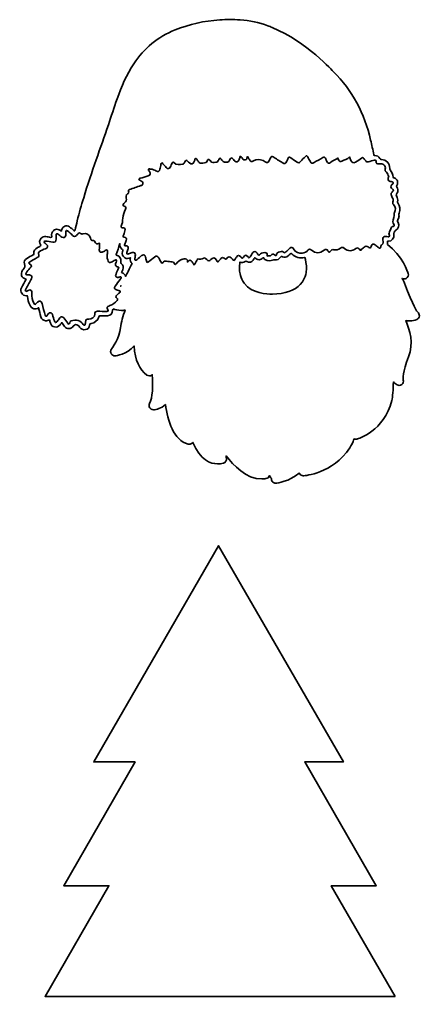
# Model space of a CAD drawing. Extents: x 29 to 2005, y -1072 to -19.
# Drawn here: x 820 to 1195, y -1024 to -110 of the extents above; entities that cross this region are included whole.
import ezdxf

# ---------------------------------------------------------------- set-up
doc = ezdxf.new("R2010")
doc.units = 0
doc.header["$MEASUREMENT"] = 0
doc.layers.add('Layer 1', color=7, linetype='Continuous', lineweight=0)

msp = doc.modelspace()

# ---------------------------------------------------------------- linework, layer by layer
at = {"layer": 'Layer 1', "color": 18, "lineweight": 35, "true_color": 0x010101}
msp.add_lwpolyline([(1171.92, -1023.68), (1112.08, -920.02), (1154.08, -920.02), (1087.25, -804.23), (1123.48, -804.23), (1006.65, -601.89), (889.83, -804.23), (928.63, -804.23), (861.78, -920.02), (904.14, -920.02), (844.31, -1023.68)], close=True, dxfattribs=at)
for points, knots in [([(1192.93, -383.41), (1192.41, -382.84), (1188.72, -378.26), (1180.71, -356.27), (1180.19, -354.82), (1179.33, -353.27), (1178.27, -351.74), (1178.87, -352.08), (1179.55, -352.25), (1180.23, -352.25), (1180.88, -352.25), (1181.53, -352.1), (1182.13, -351.77), (1183.81, -350.87), (1184.61, -348.9), (1184.04, -347.07), (1183.78, -346.23), (1178.69, -330.49), (1164.59, -319.99), (1164.71, -319.28), (1164.71, -318.54), (1164.64, -317.77), (1164.59, -317.22), (1164.53, -316.94), (1165.33, -316.94), (1168.96, -316.92), (1171.09, -314.25), (1170.52, -310.59), (1170.36, -309.53), (1171.48, -307.13), (1172.39, -306.58), (1175.03, -305.01), (1175.87, -302.3), (1174.5, -299.54), (1173.87, -298.27), (1173.91, -297.17), (1174.69, -295.98), (1175.41, -294.88), (1175.63, -293.62), (1175.3, -292.33), (1175.15, -291.75), (1175.3, -291.27), (1175.5, -290.78), (1176.84, -287.38), (1176.45, -284.17), (1174.44, -281.16), (1174.19, -280.78), (1173.97, -280.48), (1174.07, -279.97), (1174.44, -278.06), (1174.03, -276.27), (1173.07, -274.61), (1172.59, -273.78), (1172.7, -273.16), (1173.28, -272.37), (1174.09, -271.28), (1174.67, -270.01), (1174.21, -268.55), (1174.27, -267.72), (1174.03, -266.95), (1173.47, -266.39), (1172.89, -265.84), (1173.13, -265.39), (1173.4, -264.87), (1173.89, -264.09), (1174.2, -263.26), (1174.03, -262.32), (1174.34, -261.08), (1173.96, -260.06), (1173.05, -259.2), (1172.52, -258.36), (1171.69, -257.99), (1170.79, -257.72), (1170.42, -257.6), (1169.97, -257.58), (1169.92, -256.93), (1169.72, -254.38), (1168.71, -252.14), (1167.18, -250.11), (1166.93, -249.78), (1166.84, -249.46), (1166.82, -249.05), (1166.65, -243.7), (1164.03, -240.89), (1158.74, -240.37), (1158.17, -240.31), (1157.84, -240.19), (1157.53, -239.61), (1156.54, -237.75), (1155.01, -236.61), (1152.8, -236.82), (1152.01, -236.9), (1152.08, -236.47), (1151.97, -235.98), (1150.96, -231.42), (1149.91, -226.86), (1148.89, -222.3), (1143.33, -197.37), (1131.75, -176), (1114.04, -158.31), (1114.04, -158.31), (1114.04, -158.31), (1114.04, -158.31), (1114.04, -158.31), (1089.23, -130.4), (1056.88, -116.94), (1055.49, -116.35), (1054.09, -115.8), (1052.67, -115.29), (1044.4, -112.24), (1035.7, -110.21), (1026.85, -109.88), (1023.62, -109.62), (1020.38, -109.5), (1017.14, -109.5), (1013.99, -109.5), (1010.84, -109.62), (1007.68, -109.83), (993.32, -110.79), (979.43, -113.83), (966.08, -119.21), (949.85, -125.75), (936.9, -136.27), (927.28, -150.91), (920.54, -161.16), (915.75, -172.33), (911.73, -183.85), (908.93, -191.85), (906.37, -199.93), (903.61, -207.95), (899.86, -218.87), (896.01, -229.77), (892.22, -240.68), (888.12, -252.47), (884.09, -264.28), (880.47, -276.23), (878.31, -283.38), (876.25, -290.56), (874.48, -297.82), (873.77, -300.72), (873.02, -303.6), (872.36, -306.51), (872.12, -307.56), (871.81, -307.4), (871.18, -306.83), (869.9, -305.7), (868.63, -304.55), (867.26, -303.54), (864.53, -301.53), (860.58, -303.08), (859.87, -306.38), (859.79, -306.72), (859.74, -307.07), (859.66, -307.53), (859.27, -307.26), (859.03, -307.1), (858.79, -306.93), (855.54, -304.6), (852.05, -305.75), (850.74, -309.52), (850.41, -310.5), (850.57, -311.46), (850.55, -312.43), (850.53, -313.13), (850.38, -313.48), (849.54, -313.32), (848.1, -313.03), (846.63, -312.88), (845.18, -312.66), (841.58, -312.14), (838.82, -315.09), (839.34, -318.66), (839.48, -319.63), (840.85, -320.38), (840.04, -321.3), (839.4, -322.03), (838.3, -322.34), (837.4, -322.83), (837.27, -322.9), (837.16, -322.99), (837.03, -323.07), (834.92, -324.38), (833.59, -326.14), (833.95, -328.75), (834.05, -329.44), (833.54, -329.47), (833.22, -329.66), (831.25, -330.84), (829.24, -331.95), (827.27, -333.14), (825.38, -334.27), (824.21, -336.19), (825.11, -338.06), (826.25, -340.44), (825.21, -341.83), (823.87, -343.38), (823.68, -343.6), (823.55, -343.87), (823.39, -344.12), (820.97, -347.98), (822.17, -351.24), (826.55, -352.55), (825.14, -355.22), (823.73, -357.88), (822.34, -360.56), (820.48, -364.14), (823, -368.13), (827.01, -367.93), (827.66, -367.89), (827.88, -367.91), (827.94, -368.7), (828.16, -371.39), (828.9, -373.96), (830.02, -376.43), (830.8, -378.16), (831.94, -379.49), (833.78, -380.1), (835.38, -380.62), (836.82, -380.13), (838.22, -379.18), (839, -382.11), (839.72, -384.94), (840.48, -387.75), (841.05, -389.88), (842.45, -390.99), (844.64, -391.3), (845.99, -391.48), (847.2, -391.19), (848.39, -390.51), (848.75, -391.57), (849.13, -392.53), (849.39, -393.51), (849.93, -395.57), (851.24, -396.88), (853.3, -397.2), (855.31, -397.51), (857.07, -396.88), (858.36, -395.2), (858.88, -394.52), (859.45, -393.87), (860.03, -393.16), (860.91, -394.38), (861.71, -395.5), (862.53, -396.6), (864.74, -399.58), (868.72, -399.47), (870.77, -396.39), (871.91, -394.66), (873.83, -394.41), (875.45, -395.78), (875.98, -396.23), (876.35, -396.79), (876.71, -397.38), (877.84, -399.26), (879.95, -400.11), (882.15, -399.63), (884.36, -399.15), (885.81, -397.69), (886, -395.42), (886.09, -394.36), (886.51, -394.12), (887.45, -393.94), (891.05, -393.26), (893.55, -391.2), (894.67, -387.67), (894.93, -386.85), (895.26, -386.63), (896.1, -386.66), (898.35, -386.75), (900.6, -386.79), (902.85, -386.7), (905.79, -386.59), (907.65, -384.54), (907.42, -381.59), (907.36, -380.77), (907.68, -380.61), (908.23, -380.35), (908.26, -380.33), (908.3, -380.31), (908.33, -380.29), (909.71, -380.84), (912.45, -381.72), (915.85, -381.72), (916.88, -381.72), (918.04, -381.63), (919.27, -381.41), (917.35, -386.7), (915.49, -392.85), (915.03, -397.92), (914.21, -406.97), (906.5, -417.8), (906.42, -417.91), (905.5, -419.19), (905.42, -420.91), (906.23, -422.27), (906.95, -423.5), (908.26, -424.23), (909.66, -424.23), (909.82, -424.23), (909.98, -424.22), (910.14, -424.2), (910.63, -424.15), (920.72, -422.84), (927.62, -414.93), (928.6, -428.17), (932.64, -437.35), (939.63, -442.22), (940.31, -442.69), (941.11, -442.93), (941.91, -442.93), (942.63, -442.93), (943.35, -442.74), (943.99, -442.35), (944.2, -442.22), (944.4, -442.07), (944.59, -441.9), (945.26, -452.34), (945.03, -463.4), (942.12, -468.83), (941.46, -470.06), (941.5, -471.56), (942.21, -472.76), (942.94, -473.97), (944.24, -474.7), (945.64, -474.7), (948.5, -474.7), (953.05, -473.47), (956.94, -469.74), (959.11, -484.77), (964.58, -503.4), (978.32, -506.83), (978.64, -506.91), (978.96, -506.95), (979.29, -506.95), (980.26, -506.95), (981.22, -506.59), (981.96, -505.92), (982.21, -505.7), (982.43, -505.44), (982.61, -505.17), (982.64, -505.25), (982.67, -505.32), (982.7, -505.39), (989.66, -521.83), (999.07, -525.28), (1005.74, -525.28), (1007.48, -525.28), (1009.3, -525.05), (1011.12, -524.58), (1013.21, -524.05), (1014.5, -521.96), (1014.03, -519.85), (1013.91, -519.34), (1013.81, -518.63), (1013.73, -517.82), (1020.29, -526.53), (1032.49, -539.44), (1047.13, -539.44), (1048.4, -539.44), (1049.68, -539.34), (1050.94, -539.14), (1052.42, -538.91), (1053.65, -537.87), (1054.12, -536.44), (1054.14, -536.37), (1054.16, -536.3), (1054.18, -536.23), (1055.56, -537.83), (1056.11, -539), (1056.15, -539.42), (1056.15, -540.55), (1056.63, -541.63), (1057.47, -542.38), (1058.21, -543.04), (1059.16, -543.4), (1060.14, -543.4), (1060.28, -543.4), (1060.43, -543.39), (1060.58, -543.37), (1061.18, -543.31), (1072.72, -541.93), (1082.12, -533.84), (1082.24, -534.15), (1082.39, -534.45), (1082.59, -534.73), (1083.35, -535.78), (1084.56, -536.39), (1085.83, -536.39), (1085.91, -536.39), (1085.99, -536.39), (1086.06, -536.38), (1087.16, -536.32), (1113.19, -534.57), (1129.34, -510.32), (1130.9, -508), (1132.22, -505.07), (1133.31, -501.95), (1133.81, -502.16), (1134.35, -502.28), (1134.9, -502.28), (1135.27, -502.27), (1135.64, -502.23), (1136, -502.12), (1137.04, -501.82), (1161.58, -494.49), (1168.69, -466.07), (1169.5, -462.82), (1170, -455.54), (1170.22, -448.53), (1171.28, -449.68), (1172.43, -450.65), (1173.65, -451.32), (1174.28, -451.66), (1174.98, -451.84), (1175.68, -451.84), (1176.54, -451.84), (1177.4, -451.56), (1178.1, -451), (1179.34, -450), (1179.88, -448.42), (1179.45, -446.89), (1179.35, -446.3), (1178.4, -439.42), (1184.39, -425.05), (1189.47, -412.84), (1185.43, -399.41), (1181.75, -391.15), (1183.08, -391.38), (1184.37, -391.5), (1185.62, -391.5), (1187.92, -391.5), (1190.08, -391.09), (1192.04, -390.28), (1193.48, -389.69), (1194.44, -388.31), (1194.51, -386.75), (1194.56, -385.43), (1193.96, -384.2), (1192.93, -383.41)], [0, 0, 0, 0, 1, 1, 1, 2, 2, 2, 3, 3, 3, 4, 4, 4, 5, 5, 5, 6, 6, 6, 7, 7, 7, 8, 8, 8, 9, 9, 9, 10, 10, 10, 11, 11, 11, 12, 12, 12, 13, 13, 13, 14, 14, 14, 15, 15, 15, 16, 16, 16, 17, 17, 17, 18, 18, 18, 19, 19, 19, 20, 20, 20, 21, 21, 21, 22, 22, 22, 23, 23, 23, 24, 24, 24, 25, 25, 25, 26, 26, 26, 27, 27, 27, 28, 28, 28, 29, 29, 29, 30, 30, 30, 31, 31, 31, 32, 32, 32, 33, 33, 33, 34, 34, 34, 35, 35, 35, 36, 36, 36, 37, 37, 37, 38, 38, 38, 39, 39, 39, 40, 40, 40, 41, 41, 41, 42, 42, 42, 43, 43, 43, 44, 44, 44, 45, 45, 45, 46, 46, 46, 47, 47, 47, 48, 48, 48, 49, 49, 49, 50, 50, 50, 51, 51, 51, 52, 52, 52, 53, 53, 53, 54, 54, 54, 55, 55, 55, 56, 56, 56, 57, 57, 57, 58, 58, 58, 59, 59, 59, 60, 60, 60, 61, 61, 61, 62, 62, 62, 63, 63, 63, 64, 64, 64, 65, 65, 65, 66, 66, 66, 67, 67, 67, 68, 68, 68, 69, 69, 69, 70, 70, 70, 71, 71, 71, 72, 72, 72, 73, 73, 73, 74, 74, 74, 75, 75, 75, 76, 76, 76, 77, 77, 77, 78, 78, 78, 79, 79, 79, 80, 80, 80, 81, 81, 81, 82, 82, 82, 83, 83, 83, 84, 84, 84, 85, 85, 85, 86, 86, 86, 87, 87, 87, 88, 88, 88, 89, 89, 89, 90, 90, 90, 91, 91, 91, 92, 92, 92, 93, 93, 93, 94, 94, 94, 95, 95, 95, 96, 96, 96, 97, 97, 97, 98, 98, 98, 99, 99, 99, 100, 100, 100, 101, 101, 101, 102, 102, 102, 103, 103, 103, 104, 104, 104, 105, 105, 105, 106, 106, 106, 107, 107, 107, 108, 108, 108, 109, 109, 109, 110, 110, 110, 111, 111, 111, 112, 112, 112, 113, 113, 113, 114, 114, 114, 115, 115, 115, 116, 116, 116, 117, 117, 117, 118, 118, 118, 119, 119, 119, 120, 120, 120, 121, 121, 121, 122, 122, 122, 123, 123, 123, 124, 124, 124, 125, 125, 125, 126, 126, 126, 127, 127, 127, 128, 128, 128, 129, 129, 129, 130, 130, 130, 131, 131, 131, 132, 132, 132, 133, 133, 133, 134, 134, 134, 135, 135, 135, 136, 136, 136, 137, 137, 137, 138, 138, 138, 139, 139, 139, 140, 140, 140, 141, 141, 141, 142, 142, 142, 143, 143, 143, 144, 144, 144, 145, 145, 145, 146, 146, 146, 146]), ([(1160.45, -314.42), (1160.4, -315.37), (1160.47, -316.32), (1160.51, -317.27), (1160.53, -317.54), (1160.54, -317.81), (1160.55, -318.08), (1160.57, -318.98), (1160.57, -319.79), (1159.45, -320.19), (1159.1, -320.3), (1158.85, -320.54), (1158.66, -320.82), (1158.44, -321.18), (1158.32, -321.63), (1158.29, -322.09), (1158.26, -322.58), (1158.34, -323.08), (1157.75, -323.32), (1157.11, -323.57), (1156.64, -323.33), (1156.16, -322.91), (1155.17, -322.06), (1154.14, -321.23), (1153.1, -320.42), (1151.4, -319.1), (1149.88, -319.66), (1149.47, -321.73), (1149.15, -323.32), (1148.76, -323.5), (1147.3, -322.7), (1146.75, -322.4), (1146.21, -322.06), (1145.65, -321.77), (1145.01, -321.45), (1144.14, -321.22), (1143.71, -321.73), (1142.77, -322.84), (1141.35, -323.36), (1140.5, -324.52), (1139.59, -325.73), (1139.21, -325.75), (1138.42, -324.51), (1137.5, -323.07), (1136.34, -322.85), (1134.99, -323.86), (1131.44, -326.53), (1127.93, -326.48), (1124.39, -323.71), (1122.72, -322.39), (1122.39, -322.37), (1120.67, -323.54), (1118.75, -324.85), (1116.64, -325.3), (1114.38, -324.9), (1112.94, -324.65), (1111.93, -325.05), (1111.25, -326.39), (1110.69, -327.48), (1110.05, -327.49), (1109.35, -326.49), (1109.21, -326.29), (1109.12, -326.06), (1108.99, -325.85), (1108.08, -324.32), (1106.88, -324.1), (1105.47, -325.22), (1101.26, -328.59), (1097.61, -328.59), (1093.46, -325.23), (1092.28, -324.28), (1091.25, -324.26), (1090.27, -325.39), (1088.85, -327.02), (1087.01, -327.98), (1085.1, -328.25), (1081.97, -328.69), (1078.66, -327.31), (1076.72, -324.08), (1075.85, -322.62), (1074.75, -322.4), (1073.45, -323.45), (1072.1, -324.56), (1070.84, -325.8), (1069.56, -327.01), (1068.85, -327.68), (1068.22, -328.1), (1067.37, -327.12), (1066.88, -326.55), (1066.15, -326.33), (1065.36, -326.64), (1063.8, -327.25), (1061.59, -326.54), (1060.98, -329.05), (1060.6, -330.59), (1060.34, -330.59), (1059.06, -329.64), (1057.86, -328.77), (1056.81, -328.87), (1055.91, -330.11), (1055.42, -330.79), (1055.02, -331.04), (1054.25, -330.57), (1053.64, -330.2), (1053.03, -330.65), (1052.36, -330.78), (1052.26, -330.17), (1052.21, -329.6), (1052.07, -329.05), (1051.92, -328.47), (1051.58, -327.98), (1051.01, -327.71), (1049.8, -327.13), (1046.68, -327.8), (1045.79, -328.82), (1045.5, -329.15), (1045.22, -329.5), (1044.9, -329.78), (1044.47, -330.15), (1044.06, -330.23), (1043.69, -329.64), (1043.24, -328.94), (1042.75, -328.27), (1042.25, -327.6), (1041.29, -326.33), (1039.76, -326.3), (1038.8, -327.58), (1037.84, -328.87), (1036.92, -330.19), (1036.09, -331.56), (1035.45, -332.6), (1034.92, -332.55), (1034.23, -331.68), (1032.51, -329.52), (1031.55, -329.54), (1029.85, -331.74), (1028.91, -332.96), (1028.58, -333.15), (1027.87, -332.29), (1027.73, -332.13), (1027.59, -331.93), (1027.42, -331.7), (1025.99, -329.7), (1024.58, -329.78), (1023.28, -331.94), (1022.84, -332.69), (1022.33, -333.42), (1021.92, -334.19), (1021.38, -335.2), (1020.8, -335.08), (1020.13, -334.36), (1019.52, -333.72), (1018.94, -333.06), (1018.33, -332.43), (1017.12, -331.16), (1015.83, -331.21), (1014.72, -332.55), (1013.41, -334.11), (1013.43, -334.09), (1011.77, -332.82), (1010.78, -332.07), (1009.77, -332.14), (1008.92, -333.1), (1008.17, -333.95), (1007.48, -334.83), (1006.73, -335.67), (1006.06, -336.43), (1005.44, -336.55), (1004.99, -335.45), (1004.89, -335.23), (1004.73, -335.03), (1004.65, -334.8), (1003.49, -331.33), (1000.97, -332.41), (999.3, -334.17), (997.92, -335.61), (997.18, -335.65), (995.75, -334.18), (993.81, -332.17), (993.57, -332.12), (991.43, -333.36), (991.38, -333.37), (991.34, -333.38), (991.3, -333.4), (990.46, -333.66), (989.59, -333.64), (988.72, -333.7), (988.67, -333.69), (988.62, -333.67), (988.57, -333.66), (987.83, -333.47), (987.2, -333.51), (986.74, -333.94), (986.55, -334.13), (986.4, -334.38), (986.28, -334.7), (986.26, -334.75), (986.24, -334.8), (986.22, -334.84), (985.71, -335.53), (985.38, -336.3), (985.12, -337.1), (985.07, -337.15), (985.03, -337.21), (984.99, -337.27), (984.56, -337.89), (984.48, -338.74), (983.77, -339.15), (983.76, -339.15), (983.75, -339.14), (983.74, -339.13), (983.74, -339.13), (983.74, -339.13), (983.74, -339.12), (983.67, -339.05), (983.58, -338.93), (983.47, -338.78), (983.19, -338.3), (982.91, -337.83), (982.63, -337.35), (982.62, -337.34), (982.61, -337.33), (982.6, -337.31), (982.39, -336.95), (982.18, -336.59), (981.96, -336.23), (981.95, -336.2), (981.92, -336.17), (981.9, -336.13), (980.95, -334.44), (979.46, -334.31), (978.27, -335.77), (978.08, -336.02), (978.13, -336.63), (977.52, -336.42), (977.54, -336.31), (977.55, -336.21), (977.56, -336.11), (977.67, -335.18), (977.6, -334.31), (976.7, -333.71), (976.68, -333.69), (976.66, -333.68), (976.64, -333.67), (975.1, -332.78), (973.7, -333.6), (972.25, -333.98), (972.2, -334), (972.14, -334.01), (972.09, -334.03), (970.06, -334.69), (968.51, -335.94), (967.34, -337.72), (966.42, -339.12), (966.01, -339.09), (965.23, -337.58), (964.82, -336.76), (964.15, -336.37), (963.27, -336.28), (961.51, -336.1), (959.76, -335.93), (958, -335.72), (956.64, -335.56), (955.44, -335.58), (954.57, -336.98), (953.95, -337.97), (953.3, -337.27), (952.91, -336.6), (952.16, -335.29), (951.47, -333.95), (950.75, -332.62), (949.66, -330.62), (948.63, -330.37), (946.79, -331.75), (944.91, -333.16), (943.08, -334.64), (941.22, -336.09), (939.88, -337.12), (939.52, -336.98), (939.12, -335.29), (938.83, -334.11), (938.61, -332.92), (938.32, -331.74), (937.93, -330.13), (936.85, -329.46), (935.57, -329.95), (935.29, -330.06), (935, -330.22), (934.7, -330.45), (933.22, -331.57), (931.84, -332.83), (930.4, -334), (929.89, -334.42), (929.36, -335.12), (928.64, -334.73), (928.12, -334.45), (928.14, -334.01), (928.25, -333.56), (928.3, -333.33), (928.37, -333.1), (928.41, -332.88), (928.59, -331.87), (928.79, -330.85), (928.86, -329.83), (928.97, -327.96), (927.76, -327.02), (925.94, -327.54), (924.73, -327.9), (923.54, -328.34), (922.34, -328.75), (921.87, -328.91), (921.39, -329.12), (920.96, -328.74), (920.46, -328.3), (920.83, -327.87), (920.99, -327.41), (921.4, -326.26), (921.79, -325.11), (922.11, -323.93), (922.58, -322.2), (921.59, -321.04), (919.85, -321.19), (918.62, -321.3), (918.35, -320.95), (918.83, -319.77), (919.3, -318.6), (919.86, -317.46), (920.28, -316.27), (920.93, -314.44), (920.13, -313.2), (918.23, -313.2), (917.08, -313.21), (917.36, -312.53), (917.52, -311.99), (917.99, -310.4), (918.54, -308.83), (919.07, -307.26), (919.66, -305.47), (918.77, -304.19), (916.94, -304.32), (915.85, -304.4), (915.24, -304.12), (915.68, -302.96), (916.59, -300.55), (916.86, -298.02), (917.17, -295.5), (917.52, -292.53), (917.95, -289.6), (919.57, -286.96), (920.29, -285.79), (919.75, -284.7), (918.37, -284.01), (916.75, -283.22), (916.72, -282.99), (918.06, -281.71), (918.27, -281.51), (918.44, -281.26), (918.68, -281.09), (920.2, -279.97), (920.89, -278.57), (920.33, -276.65), (920.16, -276.06), (920.22, -275.39), (920.23, -274.76), (920.24, -273.83), (920.3, -273.02), (921.47, -272.62), (922.53, -272.27), (922.89, -271.26), (922.46, -270.21), (922.07, -269.24), (922.44, -268.93), (923.3, -268.64), (926.85, -267.43), (930.38, -266.16), (933.92, -264.92), (934.76, -264.62), (935.57, -264.29), (935.79, -263.28), (936.01, -262.31), (935.74, -261.53), (934.92, -260.98), (934.26, -260.55), (933.57, -260.18), (932.94, -259.73), (932.61, -259.51), (932.05, -259.41), (932.15, -258.81), (932.25, -258.24), (932.78, -258.21), (933.16, -258.09), (935.67, -257.28), (938.19, -256.53), (940.69, -255.72), (943.02, -254.97), (943.43, -253.63), (942.01, -251.67), (941.58, -251.07), (940.66, -250.45), (941.12, -249.69), (941.57, -248.93), (942.56, -249.43), (943.32, -249.47), (945.06, -249.58), (946.64, -250.21), (948.12, -251.11), (949.99, -252.26), (951.28, -251.75), (951.8, -249.6), (952.18, -248.08), (952.48, -246.54), (952.75, -245), (952.85, -244.44), (953.01, -243.91), (953.56, -243.71), (954.19, -243.49), (954.37, -244.14), (954.66, -244.48), (955.67, -245.61), (956.62, -246.8), (957.61, -247.95), (958.9, -249.46), (960.55, -249.29), (961.48, -247.51), (962.13, -246.26), (962.68, -244.96), (963.3, -243.69), (963.68, -242.89), (964.22, -242.48), (964.93, -243.33), (967.26, -246.16), (970.34, -245.08), (973.2, -244.89), (974.44, -244.8), (974.76, -243.53), (975.23, -242.59), (976.09, -240.85), (976.24, -240.81), (977.68, -242.11), (978.25, -242.64), (978.82, -243.17), (979.41, -243.68), (981.17, -245.23), (983.32, -244.6), (983.91, -242.36), (983.98, -242.13), (984.04, -241.89), (984.14, -241.66), (984.47, -240.89), (984.22, -239.57), (985.25, -239.48), (986.12, -239.4), (986.38, -240.66), (986.93, -241.31), (987.68, -242.18), (988.02, -243.58), (989.31, -243.76), (991.09, -244.02), (992.94, -243.9), (994.66, -243.4), (995.99, -243.01), (996.04, -241.37), (996.84, -240.42), (996.94, -240.38), (997.03, -240.36), (997.11, -240.34), (998.06, -240.15), (998.22, -241.44), (999, -241.57), (999.02, -241.58), (999.03, -241.58), (999.05, -241.58), (999.05, -241.58), (999.05, -241.58), (999.05, -241.58), (999.04, -241.6), (999.04, -241.61), (999.03, -241.63), (999.03, -241.63), (999.03, -241.63), (999.03, -241.63), (1000.14, -243.87), (1002.12, -243.21), (1003.95, -243.06), (1003.98, -243.06), (1004.01, -243.07), (1004.04, -243.07), (1004.43, -243.12), (1004.82, -243.21), (1005.15, -242.9), (1005.77, -242.65), (1006.17, -242.23), (1006.24, -241.54), (1006.58, -241.03), (1006.99, -240.55), (1007.24, -240), (1007.42, -239.59), (1007.65, -239.39), (1007.95, -239.36), (1008.11, -239.35), (1008.28, -239.38), (1008.49, -239.46), (1008.92, -239.99), (1009.43, -240.47), (1009.77, -241.06), (1011, -243.11), (1012.91, -243.1), (1014.91, -242.88), (1016.03, -242.76), (1016.39, -241.81), (1016.86, -241.05), (1018.49, -238.39), (1018.47, -238.37), (1020.64, -240.58), (1021.08, -241.04), (1021.51, -241.51), (1021.98, -241.93), (1023.3, -243.13), (1024.83, -242.78), (1025.5, -241.14), (1025.91, -240.15), (1026.33, -239.16), (1026.65, -238.15), (1026.96, -237.18), (1027.31, -237.38), (1027.79, -237.99), (1028.33, -238.69), (1028.91, -239.36), (1029.44, -240.07), (1030, -240.81), (1030.76, -241.08), (1031.64, -240.91), (1032.54, -240.72), (1033.03, -240.1), (1033.2, -239.18), (1033.27, -238.76), (1033.47, -238.36), (1033.71, -237.68), (1034.38, -238.76), (1034.93, -239.65), (1035.48, -240.55), (1036.67, -242.45), (1037.32, -242.72), (1039.32, -241.73), (1042.29, -240.26), (1045.25, -240.27), (1048.24, -241.52), (1049, -241.83), (1049.68, -242.34), (1050.37, -242.8), (1051.77, -243.74), (1052.97, -243.49), (1053.77, -242), (1054.37, -240.88), (1054.9, -239.73), (1055.41, -238.57), (1055.89, -237.48), (1056.52, -237.21), (1057.57, -237.89), (1060.43, -239.75), (1063.31, -241.57), (1066.18, -243.41), (1068.4, -244.82), (1069.4, -244.49), (1070.41, -242.05), (1070.8, -241.1), (1071.26, -240.19), (1071.61, -239.23), (1072.05, -237.99), (1072.76, -237.91), (1073.74, -238.6), (1075.7, -239.98), (1077.66, -241.35), (1079.62, -242.72), (1081.3, -243.88), (1081.94, -243.8), (1083.39, -242.3), (1084.88, -240.75), (1086.36, -239.19), (1087.88, -237.67), (1088.82, -236.74), (1089.45, -236.85), (1090.05, -237.99), (1090.78, -239.37), (1091.48, -240.77), (1092.2, -242.15), (1093.22, -244.11), (1094.06, -244.36), (1095.94, -243.29), (1098.71, -241.73), (1101.5, -240.21), (1104.22, -238.58), (1105.43, -237.86), (1106.06, -238.11), (1106.53, -239.38), (1106.9, -240.38), (1107.41, -241.33), (1107.88, -242.3), (1108.7, -243.98), (1109.91, -244.31), (1111.42, -243.17), (1113.54, -241.57), (1115.93, -240.44), (1118.24, -239.12), (1118.51, -239.78), (1118.72, -240.41), (1119.04, -241), (1119.65, -242.13), (1120.74, -242.78), (1121.83, -242.11), (1124.16, -240.69), (1127.23, -240.6), (1129, -238.01), (1129.49, -239.22), (1129.9, -240.34), (1130.39, -241.41), (1131.4, -243.6), (1132.54, -243.99), (1134.75, -242.98), (1136.87, -242.01), (1138.64, -240.52), (1140.43, -239.1), (1141.15, -238.52), (1141.58, -238.45), (1142.16, -239.24), (1142.83, -240.13), (1143.78, -240.77), (1144.36, -241.78), (1144.87, -242.68), (1145.78, -242.88), (1146.79, -242.6), (1148.67, -242.08), (1150.57, -241.63), (1152.44, -241.09), (1153.45, -240.8), (1153.86, -241.07), (1153.93, -242.15), (1154.06, -244.3), (1154.7, -244.78), (1156.89, -244.61), (1158.46, -244.49), (1160.07, -244.25), (1161.35, -245.48), (1162.44, -246.53), (1162.98, -247.84), (1162.58, -249.34), (1162.23, -250.66), (1162.57, -251.61), (1163.63, -252.41), (1164.97, -253.44), (1165.03, -255.16), (1165.78, -256.51), (1165.97, -256.86), (1165.55, -257.12), (1165.43, -257.43), (1164.77, -259.22), (1165.33, -260.37), (1167.14, -260.91), (1167.75, -261.08), (1168.35, -261.3), (1168.97, -261.45), (1170.15, -261.73), (1170.22, -262.37), (1169.57, -263.24), (1169.37, -263.51), (1169.1, -263.73), (1168.86, -263.98), (1167.36, -265.6), (1167.55, -267.05), (1169.47, -268.31), (1169.47, -268.31), (1169.61, -268.44), (1169.61, -268.44), (1170.01, -268.79), (1170.46, -269.12), (1170.05, -269.74), (1170.02, -269.78), (1170, -269.81), (1169.97, -269.85), (1169.61, -270.24), (1169.22, -270.62), (1168.88, -271.02), (1168.31, -271.72), (1167.84, -272.48), (1168.24, -273.42), (1168.74, -274.58), (1168.89, -275.86), (1169.58, -276.96), (1170.19, -277.92), (1170.25, -279.03), (1169.76, -280.06), (1169.28, -281.06), (1169.53, -281.83), (1170.19, -282.6), (1172.43, -285.17), (1172.69, -287.24), (1171.19, -290.22), (1171.08, -290.44), (1170.85, -290.7), (1170.9, -290.88), (1171.63, -293.7), (1169.43, -296.09), (1169.75, -298.84), (1169.85, -299.69), (1170.26, -300.42), (1170.68, -301.13), (1171.27, -302.16), (1171.04, -302.82), (1169.89, -303.04), (1168.58, -303.28), (1167.97, -304.08), (1167.76, -305.31), (1167.63, -306.04), (1167.42, -306.77), (1166.99, -307.36), (1166.07, -308.62), (1165.68, -309.86), (1166.4, -311.42), (1166.79, -312.27), (1166.28, -312.94), (1165.18, -312.8), (1164.35, -312.69), (1163.53, -312.56), (1162.7, -312.5), (1161.37, -312.41), (1160.52, -313.09), (1160.45, -314.42)], [0, 0, 0, 0, 1, 1, 1, 2, 2, 2, 3, 3, 3, 4, 4, 4, 5, 5, 5, 6, 6, 6, 7, 7, 7, 8, 8, 8, 9, 9, 9, 10, 10, 10, 11, 11, 11, 12, 12, 12, 13, 13, 13, 14, 14, 14, 15, 15, 15, 16, 16, 16, 17, 17, 17, 18, 18, 18, 19, 19, 19, 20, 20, 20, 21, 21, 21, 22, 22, 22, 23, 23, 23, 24, 24, 24, 25, 25, 25, 26, 26, 26, 27, 27, 27, 28, 28, 28, 29, 29, 29, 30, 30, 30, 31, 31, 31, 32, 32, 32, 33, 33, 33, 34, 34, 34, 35, 35, 35, 36, 36, 36, 37, 37, 37, 38, 38, 38, 39, 39, 39, 40, 40, 40, 41, 41, 41, 42, 42, 42, 43, 43, 43, 44, 44, 44, 45, 45, 45, 46, 46, 46, 47, 47, 47, 48, 48, 48, 49, 49, 49, 50, 50, 50, 51, 51, 51, 52, 52, 52, 53, 53, 53, 54, 54, 54, 55, 55, 55, 56, 56, 56, 57, 57, 57, 58, 58, 58, 59, 59, 59, 60, 60, 60, 61, 61, 61, 62, 62, 62, 63, 63, 63, 64, 64, 64, 65, 65, 65, 66, 66, 66, 67, 67, 67, 68, 68, 68, 69, 69, 69, 70, 70, 70, 71, 71, 71, 72, 72, 72, 73, 73, 73, 74, 74, 74, 75, 75, 75, 76, 76, 76, 77, 77, 77, 78, 78, 78, 79, 79, 79, 80, 80, 80, 81, 81, 81, 82, 82, 82, 83, 83, 83, 84, 84, 84, 85, 85, 85, 86, 86, 86, 87, 87, 87, 88, 88, 88, 89, 89, 89, 90, 90, 90, 91, 91, 91, 92, 92, 92, 93, 93, 93, 94, 94, 94, 95, 95, 95, 96, 96, 96, 97, 97, 97, 98, 98, 98, 99, 99, 99, 100, 100, 100, 101, 101, 101, 102, 102, 102, 103, 103, 103, 104, 104, 104, 105, 105, 105, 106, 106, 106, 107, 107, 107, 108, 108, 108, 109, 109, 109, 110, 110, 110, 111, 111, 111, 112, 112, 112, 113, 113, 113, 114, 114, 114, 115, 115, 115, 116, 116, 116, 117, 117, 117, 118, 118, 118, 119, 119, 119, 120, 120, 120, 121, 121, 121, 122, 122, 122, 123, 123, 123, 124, 124, 124, 125, 125, 125, 126, 126, 126, 127, 127, 127, 128, 128, 128, 129, 129, 129, 130, 130, 130, 131, 131, 131, 132, 132, 132, 133, 133, 133, 134, 134, 134, 135, 135, 135, 136, 136, 136, 137, 137, 137, 138, 138, 138, 139, 139, 139, 140, 140, 140, 141, 141, 141, 142, 142, 142, 143, 143, 143, 144, 144, 144, 145, 145, 145, 146, 146, 146, 147, 147, 147, 148, 148, 148, 149, 149, 149, 150, 150, 150, 151, 151, 151, 152, 152, 152, 153, 153, 153, 154, 154, 154, 155, 155, 155, 156, 156, 156, 157, 157, 157, 158, 158, 158, 159, 159, 159, 160, 160, 160, 161, 161, 161, 162, 162, 162, 163, 163, 163, 164, 164, 164, 165, 165, 165, 166, 166, 166, 167, 167, 167, 168, 168, 168, 169, 169, 169, 170, 170, 170, 171, 171, 171, 172, 172, 172, 173, 173, 173, 174, 174, 174, 175, 175, 175, 176, 176, 176, 177, 177, 177, 178, 178, 178, 179, 179, 179, 180, 180, 180, 181, 181, 181, 182, 182, 182, 183, 183, 183, 184, 184, 184, 185, 185, 185, 186, 186, 186, 187, 187, 187, 188, 188, 188, 189, 189, 189, 190, 190, 190, 191, 191, 191, 192, 192, 192, 193, 193, 193, 194, 194, 194, 195, 195, 195, 196, 196, 196, 197, 197, 197, 198, 198, 198, 199, 199, 199, 200, 200, 200, 201, 201, 201, 202, 202, 202, 203, 203, 203, 204, 204, 204, 205, 205, 205, 206, 206, 206, 207, 207, 207, 208, 208, 208, 209, 209, 209, 210, 210, 210, 211, 211, 211, 212, 212, 212, 213, 213, 213, 214, 214, 214, 215, 215, 215, 216, 216, 216, 217, 217, 217, 218, 218, 218, 219, 219, 219, 220, 220, 220, 221, 221, 221, 222, 222, 222, 223, 223, 223, 224, 224, 224, 225, 225, 225, 226, 226, 226, 227, 227, 227, 228, 228, 228, 229, 229, 229, 230, 230, 230, 231, 231, 231, 232, 232, 232, 233, 233, 233, 234, 234, 234, 235, 235, 235, 236, 236, 236, 237, 237, 237, 238, 238, 238, 239, 239, 239, 240, 240, 240, 241, 241, 241, 242, 242, 242, 242]), ([(914.55, -352.62), (913.05, -354.79), (911.44, -356.88), (909.91, -359.03), (908.81, -360.59), (909.24, -361.91), (911.06, -362.55), (911.67, -362.77), (912.31, -362.92), (912.94, -363.08), (913.25, -363.16), (913.57, -363.25), (913.87, -363.34), (914.95, -363.67), (915.1, -364.23), (914.26, -365), (913.46, -365.72), (912.55, -366.31), (911.73, -367.01), (910.37, -368.16), (910.36, -369.47), (911.74, -370.53), (912.59, -371.18), (912.53, -371.72), (911.87, -372.44), (909.95, -374.57), (907.72, -376.21), (905.01, -377.16), (904.89, -377.2), (904.77, -377.24), (904.65, -377.28), (902.23, -378.05), (901.89, -378.89), (903.06, -381.09), (903.63, -382.17), (903.35, -382.63), (902.11, -382.62), (899.23, -382.58), (896.34, -382.54), (893.46, -382.51), (891.74, -382.5), (890.79, -383.35), (890.91, -384.98), (891.13, -388.08), (887.8, -390.26), (885.43, -389.92), (882.94, -389.56), (882.34, -390.11), (882.14, -392.67), (882.1, -393.21), (882.05, -393.74), (881.98, -394.28), (881.92, -394.79), (882.05, -395.43), (881.31, -395.57), (880.68, -395.68), (880.34, -395.32), (880.03, -394.82), (878.92, -393.09), (877.46, -391.79), (875.45, -391.16), (873.16, -390.44), (870.91, -390.79), (868.7, -391.46), (867.94, -391.7), (867.55, -392.41), (867.54, -393.19), (867.54, -393.89), (867.2, -394.39), (866.66, -394.56), (865.99, -394.77), (865.83, -394.01), (865.54, -393.62), (864.34, -392.01), (863.2, -390.36), (862, -388.75), (860.84, -387.2), (859.51, -387.19), (858.28, -388.67), (857.34, -389.8), (856.42, -390.95), (855.53, -392.1), (855.13, -392.61), (854.78, -393.24), (854.06, -393.12), (853.27, -392.99), (853.33, -392.16), (853.14, -391.6), (852.46, -389.61), (851.81, -387.62), (851.22, -385.61), (850.94, -384.65), (850.35, -384.06), (849.43, -383.9), (848.53, -383.75), (847.84, -384.25), (847.31, -384.96), (846.93, -385.47), (846.53, -385.98), (846.25, -386.54), (846.03, -387), (845.78, -387.23), (845.26, -387.19), (844.62, -387.15), (844.51, -386.73), (844.38, -386.22), (843.44, -382.58), (842.48, -378.96), (841.52, -375.33), (840.84, -372.78), (839.35, -372.34), (837.43, -374.08), (836.96, -374.51), (836.48, -374.93), (836.02, -375.37), (834.94, -376.42), (834.65, -376.39), (833.96, -374.96), (832.54, -372.06), (831.61, -368.98), (832.12, -365.77), (832.51, -363.37), (830.64, -361.6), (828.41, -363.06), (827.8, -363.46), (826.9, -364.41), (826.1, -363.44), (825.42, -362.62), (826.36, -361.92), (826.71, -361.24), (828.29, -358.16), (829.92, -355.11), (831.53, -352.05), (832.59, -350.04), (831.89, -348.75), (829.65, -348.52), (828.91, -348.45), (828.18, -348.33), (827.45, -348.31), (826.11, -348.28), (826.1, -347.58), (826.65, -346.69), (827.66, -345.07), (828.87, -343.61), (830.26, -342.29), (832.3, -340.36), (832.15, -339.44), (829.65, -338.13), (828.88, -337.72), (828.9, -337.02), (829.75, -336.51), (832.15, -335.09), (834.57, -333.71), (836.96, -332.29), (838.95, -331.12), (839.07, -330.7), (838.17, -328.57), (837.86, -327.84), (838.19, -327.4), (838.76, -326.97), (840.58, -325.61), (842.58, -324.62), (844.77, -323.98), (845.68, -323.72), (846.52, -323.36), (846.74, -322.28), (846.97, -321.14), (846.38, -320.44), (845.54, -319.82), (844.98, -319.42), (844.49, -318.94), (843.95, -318.53), (843.5, -318.19), (843.28, -317.8), (843.53, -317.27), (843.79, -316.73), (844.26, -316.73), (844.79, -316.8), (847.02, -317.13), (849.25, -317.44), (851.48, -317.74), (853.9, -318.07), (854.68, -317.36), (854.65, -314.89), (854.63, -313.66), (854.64, -312.44), (854.63, -311.22), (854.62, -310.68), (854.84, -310.22), (855.27, -309.97), (855.72, -309.71), (856.11, -310.09), (856.46, -310.35), (857.68, -311.24), (858.87, -312.18), (860.12, -313.04), (861.82, -314.22), (863.46, -313.46), (863.68, -311.4), (863.8, -310.19), (863.83, -308.96), (863.91, -307.74), (863.97, -306.7), (864.44, -306.53), (865.2, -307.18), (866.87, -308.61), (868.52, -310.06), (870.17, -311.51), (871.5, -312.68), (872.32, -312.7), (873.61, -311.52), (874.34, -310.87), (875.05, -310.2), (875.74, -309.51), (876.26, -308.99), (876.71, -308.95), (877.24, -309.49), (877.91, -310.16), (878.66, -310.4), (879.64, -310.08), (883.11, -308.97), (885.75, -310.41), (886.74, -313.89), (887.43, -316.31), (887.43, -316.31), (889.84, -316.33), (890.25, -316.34), (890.52, -316.41), (890.73, -316.87), (892.11, -319.83), (892.12, -319.81), (895.3, -318.82), (895.62, -320.88), (895.13, -322.89), (895.07, -324.91), (895.03, -326.34), (895.55, -327.13), (896.59, -327.29), (896.6, -327.29), (896.61, -327.29), (896.63, -327.29), (896.67, -327.3), (896.71, -327.3), (896.75, -327.31), (896.84, -327.32), (896.94, -327.32), (897.02, -327.32), (897.21, -327.32), (897.39, -327.31), (897.55, -327.27), (897.58, -327.27), (897.62, -327.27), (897.65, -327.26), (897.79, -327.31), (897.9, -327.29), (897.97, -327.17), (898.31, -327.05), (898.52, -326.92), (898.52, -326.92), (898.52, -326.92), (898.52, -326.91), (898.52, -326.91), (899.42, -326.52), (900.19, -325.87), (901.06, -325.41), (901.52, -325.17), (901.98, -324.99), (902.44, -325.26), (902.97, -325.56), (902.83, -326.1), (902.78, -326.58), (902.66, -327.75), (902.64, -328.95), (902.4, -330.09), (901.98, -332.09), (902.87, -333.83), (903.41, -335.63), (903.75, -336.74), (904.97, -337.11), (906.09, -336.57), (907.36, -335.95), (908.58, -335.22), (909.84, -334.56), (910.15, -334.39), (910.5, -334.02), (910.89, -334.37), (911.22, -334.69), (911.32, -335.15), (911.18, -335.6), (910.92, -336.38), (910.6, -337.15), (910.36, -337.94), (909.88, -339.49), (910.64, -340.74), (912.26, -340.86), (913.41, -340.95), (913.58, -341.28), (913.08, -342.29), (912.24, -344.04), (911.52, -345.85), (910.71, -347.62), (910.29, -348.53), (910.18, -349.41), (910.91, -350.2), (911.57, -350.92), (912.36, -351), (913.3, -350.71), (913.99, -350.49), (914.93, -349.85), (915.46, -350.68), (915.99, -351.49), (914.95, -352.03), (914.55, -352.62)], [0, 0, 0, 0, 1, 1, 1, 2, 2, 2, 3, 3, 3, 4, 4, 4, 5, 5, 5, 6, 6, 6, 7, 7, 7, 8, 8, 8, 9, 9, 9, 10, 10, 10, 11, 11, 11, 12, 12, 12, 13, 13, 13, 14, 14, 14, 15, 15, 15, 16, 16, 16, 17, 17, 17, 18, 18, 18, 19, 19, 19, 20, 20, 20, 21, 21, 21, 22, 22, 22, 23, 23, 23, 24, 24, 24, 25, 25, 25, 26, 26, 26, 27, 27, 27, 28, 28, 28, 29, 29, 29, 30, 30, 30, 31, 31, 31, 32, 32, 32, 33, 33, 33, 34, 34, 34, 35, 35, 35, 36, 36, 36, 37, 37, 37, 38, 38, 38, 39, 39, 39, 40, 40, 40, 41, 41, 41, 42, 42, 42, 43, 43, 43, 44, 44, 44, 45, 45, 45, 46, 46, 46, 47, 47, 47, 48, 48, 48, 49, 49, 49, 50, 50, 50, 51, 51, 51, 52, 52, 52, 53, 53, 53, 54, 54, 54, 55, 55, 55, 56, 56, 56, 57, 57, 57, 58, 58, 58, 59, 59, 59, 60, 60, 60, 61, 61, 61, 62, 62, 62, 63, 63, 63, 64, 64, 64, 65, 65, 65, 66, 66, 66, 67, 67, 67, 68, 68, 68, 69, 69, 69, 70, 70, 70, 71, 71, 71, 72, 72, 72, 73, 73, 73, 74, 74, 74, 75, 75, 75, 76, 76, 76, 77, 77, 77, 78, 78, 78, 79, 79, 79, 80, 80, 80, 81, 81, 81, 82, 82, 82, 83, 83, 83, 84, 84, 84, 85, 85, 85, 86, 86, 86, 87, 87, 87, 88, 88, 88, 89, 89, 89, 90, 90, 90, 91, 91, 91, 92, 92, 92, 93, 93, 93, 94, 94, 94, 95, 95, 95, 96, 96, 96, 97, 97, 97, 98, 98, 98, 99, 99, 99, 100, 100, 100, 101, 101, 101, 102, 102, 102, 103, 103, 103, 104, 104, 104, 104]), ([(921.94, -345.17), (921.15, -346.85), (920.39, -348.43), (919.66, -349.92), (919.34, -348.3), (918.14, -347.1), (915.9, -346.14), (916.28, -345.3), (916.68, -344.48), (917.04, -343.63), (918.08, -341.19), (917.71, -339.51), (915.68, -337.75), (915.24, -337.37), (915.17, -337.06), (915.24, -336.52), (915.69, -333.04), (914.51, -331.16), (911.21, -330.12), (910.77, -329.99), (910.63, -329.86), (910.78, -329.46), (911.98, -326.04), (913.19, -322.64), (914.4, -319.23), (914.08, -321.27), (914.48, -323.11), (916.19, -324.24), (917.33, -325), (917.21, -325.65), (916.86, -326.68), (916.09, -328.93), (916.91, -331.24), (918.88, -332.43), (920.55, -333.44), (922.32, -333.23), (924.24, -332.49), (924.15, -332.84), (924.08, -333), (924.06, -333.18), (923.91, -335.03), (924.39, -336.6), (925.75, -337.77), (924.49, -340.02), (923.21, -342.48), (921.94, -345.17)], [0, 0, 0, 0, 1, 1, 1, 2, 2, 2, 3, 3, 3, 4, 4, 4, 5, 5, 5, 6, 6, 6, 7, 7, 7, 8, 8, 8, 9, 9, 9, 10, 10, 10, 11, 11, 11, 12, 12, 12, 13, 13, 13, 14, 14, 14, 15, 15, 15, 15]), ([(1088.8, -343.6), (1088.72, -345.09), (1088.57, -347.32), (1087.61, -350.02), (1087.61, -350.02), (1086.22, -353.97), (1083.05, -357.46), (1078.21, -362.8), (1067.9, -366.54), (1057.19, -366.42), (1051.53, -366.36), (1037.95, -366.2), (1030.65, -356.28), (1027.01, -351.33), (1026.42, -345.98), (1026.25, -344.27), (1026.18, -343.56), (1025.96, -340.98), (1026.45, -337.7), (1026.51, -337.31), (1026.58, -336.91), (1026.66, -336.5), (1028.33, -337.2), (1029.98, -337.11), (1031.49, -336.03), (1032.15, -335.56), (1032.59, -335.73), (1033.17, -336.01), (1035.36, -337.07), (1037.56, -336.55), (1039.02, -334.61), (1039.55, -333.91), (1040.01, -333.16), (1040.52, -332.42), (1041.59, -333.6), (1042.85, -334.29), (1044.49, -334.21), (1046.08, -334.13), (1047.29, -333.3), (1048.43, -332.32), (1049.94, -334.87), (1054.16, -336.01), (1057.05, -334.59), (1057.86, -334.2), (1058.54, -334.16), (1059.37, -334.29), (1061.51, -334.64), (1063.29, -333.97), (1064.34, -332.03), (1064.91, -330.98), (1065.46, -331.02), (1066.4, -331.42), (1068.23, -332.22), (1070.02, -332.12), (1071.6, -330.74), (1072.33, -330.09), (1073.11, -329.48), (1073.75, -328.75), (1074.32, -328.08), (1074.59, -328.21), (1075.17, -328.79), (1078.53, -332.11), (1083.01, -333.25), (1087.19, -332.06), (1088.06, -334.44), (1089.08, -338.72), (1088.8, -343.6)], [0, 0, 0, 0, 1, 1, 1, 2, 2, 2, 3, 3, 3, 4, 4, 4, 5, 5, 5, 6, 6, 6, 7, 7, 7, 8, 8, 8, 9, 9, 9, 10, 10, 10, 11, 11, 11, 12, 12, 12, 13, 13, 13, 14, 14, 14, 15, 15, 15, 16, 16, 16, 17, 17, 17, 18, 18, 18, 19, 19, 19, 20, 20, 20, 21, 21, 21, 22, 22, 22, 22]), ([(915.06, -359.09), (915.06, -359.1), (915.06, -359.1), (915.06, -359.11), (915.06, -359.07), (915.07, -359.02), (915.09, -358.98), (915.14, -358.85), (915.23, -358.69), (915.36, -358.52), (915.26, -358.72), (915.16, -358.91), (915.06, -359.09)], [0, 0, 0, 0, 1, 1, 1, 2, 2, 2, 3, 3, 3, 4, 4, 4, 4])]:
    msp.add_open_spline(points, degree=3, knots=knots, dxfattribs=at)

doc.saveas('drawing.dxf')
